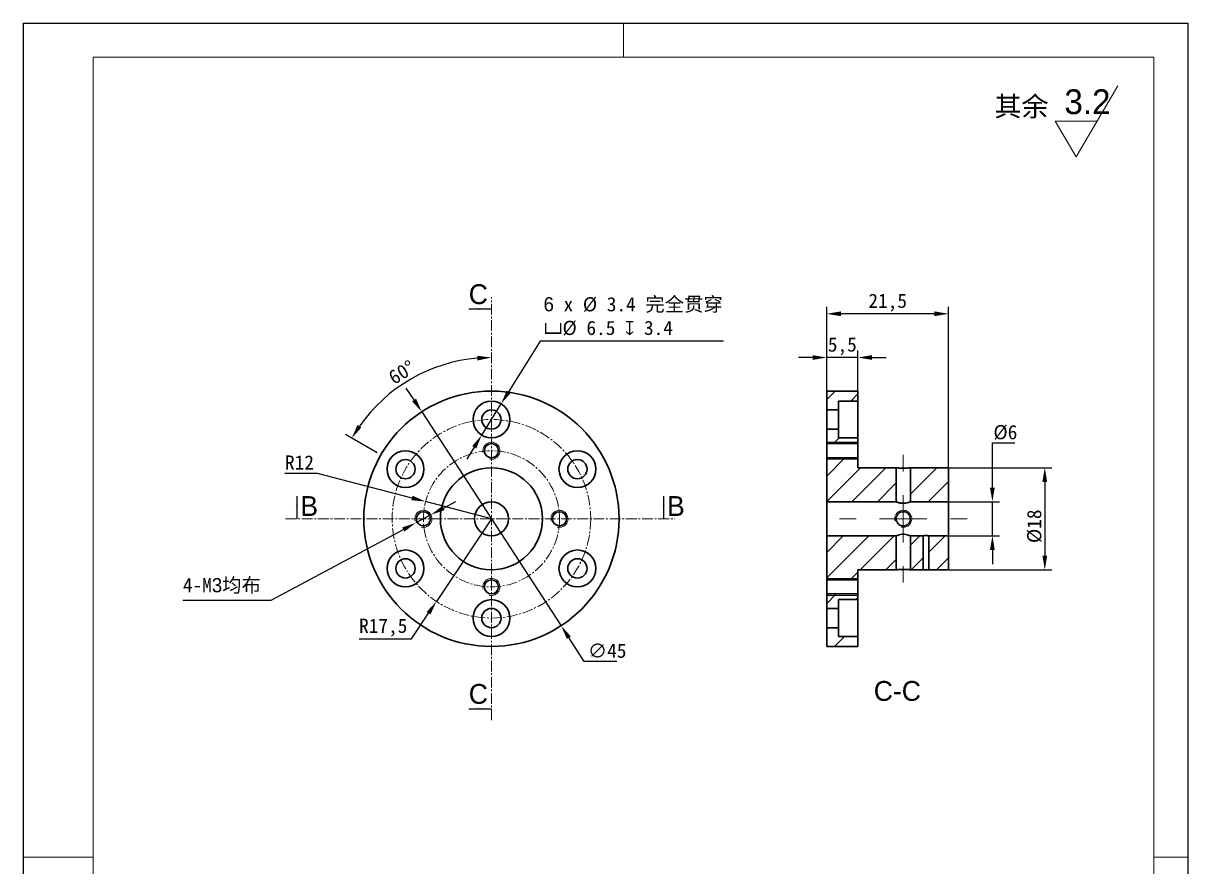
# Model space of a CAD drawing. Header units: millimetres. Extents: x 13 to 7248, y -1201 to 1478.
# Drawn here: x 6188.5 to 6393.8, y -1052.4 to -903.7 of the extents above; entities that cross this region are included whole.
import ezdxf

# ---------------------------------------------------------------- set-up
doc = ezdxf.new("R2010")
doc.units = ezdxf.units.MM
doc.header["$LTSCALE"] = 5
doc.header["$PDSIZE"] = -1
doc.linetypes.add('CENTER2', pattern=[28.575, 19.05, -3.175, 3.175, -3.175])
doc.linetypes.add('SLD-实线', pattern=[0])
doc.layers.get('0').update_dxf_attribs({"lineweight": 30})
for name, color, linetype, lineweight in [('中心线层', 1, 'CENTER2', 13), ('剖面层', 2, 'Continuous', 15), ('粗实线', 7, 'SLD-实线', 15), ('细实线层', 5, 'Continuous', 15)]:
    doc.layers.add(name, color=color, linetype=linetype, lineweight=lineweight)
for name, color, linetype in [('图框', 7, 'SLD-实线'), ('文字层', 7, 'SLD-实线'), ('标注层', 96, 'SLD-实线'), ('标注线', 4, 'SLD-实线')]:
    doc.layers.add(name, color=color, linetype=linetype)
doc.styles.add('SLDTEXTSTYLE0', font='')
doc.styles.add('SLDTEXTSTYLE3', font='', dxfattribs={"bigfont": 'bigfont'})
doc.styles.get("Standard").update_dxf_attribs({"font": ''})
doc.styles.get('SLDTEXTSTYLE0').set_extended_font_data('汉仪长仿宋体')
doc.styles.get('SLDTEXTSTYLE3').set_extended_font_data('汉仪长仿宋体')
doc.styles.get('Standard').set_extended_font_data('SimSun')
doc.dimstyles.new('ISO-25', dxfattribs={"dimtxt": 2.5, "dimasz": 2.5, "dimexe": 1.25, "dimexo": 0, "dimtad": 1, "dimtoh": 1, "dimtxsty": 'Standard', "dimcen": 2.5, "dimclrt": 256, "dimadec": 0, "dimazin": 0, "dimtfac": 1, "dimtmove": 0, "dimatfit": 3, "dimfxl": 0, "dimarcsym": 0})
pattern_1 = [(45, (6185.9975, -1199.4732), (-2.245064, 2.245064), [])]

# ---------------------------------------------------------------- blocks, each defined once
blk = doc.blocks.new('SW_SFSYMBOL_0')
at = {"color": 0, "linetype": 'SLD-实线', "lineweight": 0}
for p, q in [((8.23, -25), (37.72, 25)), ((8.23, -25), (-6.52, 0)), ((22.98, 0), (-6.52, 0))]:
    blk.add_line(p, q, dxfattribs=at)
at = {"color": 0, "linetype": 'SLD-实线', "lineweight": 0, "insert": (0, 22.56), "char_height": 17.5, "attachment_point": 1, "style": 'SLDTEXTSTYLE3'}
blk.add_mtext('3.2', dxfattribs=at)
blk = doc.blocks.new('*D645')
at = {"layer": 'Defpoints', "color": 0}
for p in [(6271.04, -952.03), (6261.31, -964.31), (6250.9, -979.4), (6260.86, -985.15), (6271.04, -1026.5)]:
    blk.add_point(p, dxfattribs=at)
at = {"layer": '标注层', "color": 0, "lineweight": -2}
blk.add_line((6250.9, -979.4), (6245.33, -976.18), dxfattribs=at)
blk.add_arc((6271.04, -991.02), 28.43, 95.04, 144.96, dxfattribs=at)
at = {"layer": '标注层', "color": 0}
for points in [[(6268.52, -962.29), (6268.56, -963.12), (6271.04, -962.59)], [(6248.11, -974.92), (6247.41, -974.48), (6246.42, -976.81)]]:
    blk.add_solid(points, dxfattribs=at)
at = {"layer": '标注层', "insert": (6252.57, -965.33), "char_height": 2.5, "attachment_point": 1, "rotation": 31.4499}
blk.add_mtext('60°', dxfattribs=at)
blk = doc.blocks.new('*D646')
at = {"layer": 'Defpoints', "color": 0}
for p in [(6272.75, -970.76), (6269.32, -976.28)]:
    blk.add_point(p, dxfattribs=at)
at = {"layer": '标注层', "color": 0, "lineweight": -2}
for p, q in [((6279.6, -959.73), (6274.07, -968.64)), ((6311.96, -959.73), (6279.6, -959.73)), ((6269.32, -976.28), (6272.75, -970.76)), ((6268, -978.41), (6266.69, -980.53))]:
    blk.add_line(p, q, dxfattribs=at)
at = {"layer": '标注层', "color": 0}
for points in [[(6273.72, -968.42), (6274.43, -968.86), (6272.75, -970.76)], [(6267.65, -978.19), (6268.36, -978.63), (6269.32, -976.28)]]:
    blk.add_solid(points, dxfattribs=at)
at = {"layer": '标注层', "insert": (6280.23, -951.95), "char_height": 2.5, "attachment_point": 1}
blk.add_mtext('{\\fMS PGothic|b0|i0|c134|p34;6} x %%C 3.4 完全贯穿\\P{\\fGDT|b0|i0|c134|p2;v}%%C 6.5 {\\fGDT|b0|i0|c134|p2;x} 3.4', dxfattribs=at)
blk = doc.blocks.new('*D647')
at = {"layer": 'Defpoints', "color": 0}
for p in [(6260.36, -990.32), (6257.72, -991.73)]:
    blk.add_point(p, dxfattribs=at)
at = {"layer": '标注层', "color": 0, "lineweight": -2}
for p, q in [((6262.57, -989.14), (6264.77, -987.96)), ((6260.36, -990.32), (6257.72, -991.73)), ((6232.18, -1005.39), (6255.51, -992.91)), ((6216.64, -1005.39), (6232.18, -1005.39))]:
    blk.add_line(p, q, dxfattribs=at)
at = {"layer": '标注层', "color": 0}
for points in [[(6262.37, -988.77), (6262.76, -989.5), (6260.36, -990.32)], [(6255.31, -992.54), (6255.71, -993.28), (6257.72, -991.73)]]:
    blk.add_solid(points, dxfattribs=at)
at = {"layer": '标注层', "insert": (6216.64, -1001.47), "char_height": 2.5, "attachment_point": 1}
blk.add_mtext('4-M{\\fMS PGothic|b0|i0|c134|p34;3}均布', dxfattribs=at)
blk = doc.blocks.new('*D648')
at = {"layer": 'Defpoints', "color": 0}
for p in [(6259.43, -987.98), (6271.04, -991.02)]:
    blk.add_point(p, dxfattribs=at)
at = {"layer": '标注层', "color": 0, "lineweight": -2}
for p, q in [((6234.64, -982.97), (6240.29, -982.97)), ((6240.29, -982.97), (6257.01, -987.35)), ((6271.04, -991.02), (6259.43, -987.98))]:
    blk.add_line(p, q, dxfattribs=at)
at = {"layer": '标注层', "color": 0}
blk.add_solid([(6257.12, -986.95), (6256.91, -987.75), (6259.43, -987.98)], dxfattribs=at)
at = {"layer": '标注层', "insert": (6234.64, -979.85), "char_height": 2.5, "attachment_point": 1}
blk.add_mtext('R12', dxfattribs=at)
blk = doc.blocks.new('*D649')
at = {"layer": 'Defpoints', "color": 0}
for p in [(6271.04, -991.02), (6261.33, -1005.59)]:
    blk.add_point(p, dxfattribs=at)
at = {"layer": '标注层', "color": 0, "lineweight": -2}
for p, q in [((6271.04, -991.02), (6261.33, -1005.59)), ((6256.94, -1012.18), (6259.95, -1007.67)), ((6247.71, -1012.18), (6256.94, -1012.18))]:
    blk.add_line(p, q, dxfattribs=at)
at = {"layer": '标注层', "color": 0}
blk.add_solid([(6259.6, -1007.44), (6260.29, -1007.9), (6261.33, -1005.59)], dxfattribs=at)
at = {"layer": '标注层', "insert": (6247.71, -1008.63), "char_height": 2.5, "attachment_point": 1}
blk.add_mtext('R17,5', dxfattribs=at)
blk = doc.blocks.new('*D650')
at = {"layer": 'Defpoints', "color": 0}
for p in [(6258.76, -972.17), (6283.32, -1009.88)]:
    blk.add_point(p, dxfattribs=at)
at = {"layer": '标注层', "color": 0, "lineweight": -2}
for p, q in [((6257.39, -970.08), (6256.03, -967.98)), ((6258.76, -972.17), (6283.32, -1009.88)), ((6287.41, -1016.16), (6284.69, -1011.97)), ((6293.14, -1016.16), (6287.41, -1016.16))]:
    blk.add_line(p, q, dxfattribs=at)
at = {"layer": '标注层', "color": 0}
for points in [[(6257.74, -969.85), (6257.04, -970.3), (6258.76, -972.17)], [(6285.03, -1011.74), (6284.34, -1012.2), (6283.32, -1009.88)]]:
    blk.add_solid(points, dxfattribs=at)
at = {"layer": '标注层', "insert": (6288.04, -1013.03), "char_height": 2.5, "attachment_point": 1}
blk.add_mtext('∅45', dxfattribs=at)
blk = doc.blocks.new('*D655')
at = {"layer": 'Defpoints', "color": 0}
for p in [(6330.15, -954.88), (6330.15, -980.27), (6351.65, -982.02)]:
    blk.add_point(p, dxfattribs=at)
at = {"layer": '标注层', "color": 0, "lineweight": -2}
for p, q in [((6330.15, -980.27), (6330.15, -953.63)), ((6351.65, -982.02), (6351.65, -953.63)), ((6349.15, -954.88), (6332.65, -954.88))]:
    blk.add_line(p, q, dxfattribs=at)
at = {"layer": '标注层', "color": 0}
for points in [[(6332.65, -954.46), (6332.65, -955.3), (6330.15, -954.88)], [(6349.15, -954.46), (6349.15, -955.3), (6351.65, -954.88)]]:
    blk.add_solid(points, dxfattribs=at)
at = {"layer": '标注层', "insert": (6340.9, -951.34), "char_height": 2.5, "attachment_point": 2}
blk.add_mtext('21,5', dxfattribs=at)
blk = doc.blocks.new('*D656')
at = {"layer": 'Defpoints', "color": 0}
for p in [(6330.15, -962.59), (6330.15, -968.52), (6335.65, -968.52)]:
    blk.add_point(p, dxfattribs=at)
at = {"layer": '标注层', "color": 0, "lineweight": -2}
for p, q in [((6327.65, -962.59), (6325.15, -962.59)), ((6330.15, -968.52), (6330.15, -961.34)), ((6335.65, -962.59), (6330.15, -962.59)), ((6335.65, -968.52), (6335.65, -961.34)), ((6338.15, -962.59), (6340.65, -962.59))]:
    blk.add_line(p, q, dxfattribs=at)
at = {"layer": '标注层', "color": 0}
for points in [[(6327.65, -962.18), (6327.65, -963.01), (6330.15, -962.59)], [(6338.15, -962.18), (6338.15, -963.01), (6335.65, -962.59)]]:
    blk.add_solid(points, dxfattribs=at)
at = {"layer": '标注层', "insert": (6332.9, -959.05), "char_height": 2.5, "attachment_point": 2}
blk.add_mtext('5,5', dxfattribs=at)
blk = doc.blocks.new('*D657')
at = {"layer": 'Defpoints', "color": 0}
for p in [(6351.65, -982.02), (6351.65, -1000.02), (6368.6, -1000.02)]:
    blk.add_point(p, dxfattribs=at)
at = {"layer": '标注层', "color": 0, "lineweight": -2}
for p, q in [((6351.65, -982.02), (6369.85, -982.02)), ((6368.6, -984.52), (6368.6, -997.52)), ((6351.65, -1000.02), (6369.85, -1000.02))]:
    blk.add_line(p, q, dxfattribs=at)
at = {"layer": '标注层', "color": 0}
for points in [[(6368.18, -984.52), (6369.02, -984.52), (6368.6, -982.02)], [(6368.18, -997.52), (6369.02, -997.52), (6368.6, -1000.02)]]:
    blk.add_solid(points, dxfattribs=at)
at = {"layer": '标注层', "insert": (6365.48, -992.34), "char_height": 2.5, "attachment_point": 2, "rotation": 90}
blk.add_mtext('%%c18', dxfattribs=at)
blk = doc.blocks.new('*D658')
at = {"layer": 'Defpoints', "color": 0}
for p in [(6351.65, -988.02), (6351.65, -994.02), (6359.36, -994.02)]:
    blk.add_point(p, dxfattribs=at)
at = {"layer": '标注层', "color": 0, "lineweight": -2}
for p, q in [((6359.36, -985.52), (6359.36, -977.62)), ((6359.36, -977.62), (6363.31, -977.62)), ((6351.65, -988.02), (6360.61, -988.02)), ((6359.36, -994.02), (6359.36, -988.02)), ((6351.65, -994.02), (6360.61, -994.02)), ((6359.36, -996.52), (6359.36, -999.02))]:
    blk.add_line(p, q, dxfattribs=at)
at = {"layer": '标注层', "color": 0}
for points in [[(6358.94, -985.52), (6359.78, -985.52), (6359.36, -988.02)], [(6358.94, -996.52), (6359.78, -996.52), (6359.36, -994.02)]]:
    blk.add_solid(points, dxfattribs=at)
at = {"layer": '标注层', "insert": (6361.65, -974.5), "char_height": 2.5, "attachment_point": 2}
blk.add_mtext('%%c6', dxfattribs=at)
blk = doc.blocks.new('SW_CENTERMARKSYMBOL_3')
at = {"color": 0, "linetype": 'SLD-实线', "lineweight": 0}
for p, q in [((0, 8.33), (0, 11.25)), ((0, 0), (0, 4.17)), ((-8.33, 0), (-11.25, 0)), ((0, 0), (-4.17, 0)), ((0, 0), (0, -4.17)), ((0, 0), (4.17, 0)), ((8.33, 0), (11.25, 0)), ((0, -8.33), (0, -11.25))]:
    blk.add_line(p, q, dxfattribs=at)

msp = doc.modelspace()

# ---------------------------------------------------------------- hatches: boundary and pattern name
at = {"layer": '剖面层'}
h = msp.add_hatch(dxfattribs=at)
h.set_pattern_fill('ANSI31', color=256, style=0)
h.set_pattern_definition(pattern_1)
h.paths.add_polyline_path([(6335.6468, -968.5232), (6330.1468, -968.5232), (6330.1468, -971.8232), (6332.2468, -971.8232), (6332.2468, -970.2732), (6335.6468, -970.2732)], flags=0)
h = msp.add_hatch(dxfattribs=at)
h.set_pattern_fill('ANSI31', color=256, style=0)
h.set_pattern_definition(pattern_1)
h.paths.add_polyline_path([(6332.2468, -976.7732), (6332.2468, -975.2232), (6330.1468, -975.2232), (6330.1468, -977.7732), (6335.6468, -977.7732), (6335.6468, -976.7732)], flags=0)
h = msp.add_hatch(dxfattribs=at)
h.set_pattern_fill('ANSI31', color=256, style=0)
h.set_pattern_definition(pattern_1)
h.paths.add_polyline_path([(6342.3968, -982.0232), (6335.6468, -982.0232), (6335.6468, -980.2732), (6330.1468, -980.2732), (6330.1468, -988.0232), (6342.3968, -988.0232)], flags=0)
h = msp.add_hatch(dxfattribs=at)
h.set_pattern_fill('ANSI31', color=256, style=0)
h.set_pattern_definition(pattern_1)
h.paths.add_polyline_path([(6351.6468, -982.0232), (6344.8968, -982.0232), (6344.8968, -988.0232), (6351.6468, -988.0232)], flags=0)
h = msp.add_hatch(dxfattribs=at)
h.set_pattern_fill('ANSI31', color=256, style=0)
h.set_pattern_definition(pattern_1)
h.paths.add_polyline_path([(6335.6468, -1000.0232), (6342.3968, -1000.0232), (6342.3968, -994.0232), (6330.1468, -994.0232), (6330.1468, -1001.7732), (6335.6468, -1001.7732)], flags=0)
h = msp.add_hatch(dxfattribs=at)
h.set_pattern_fill('ANSI31', color=256, style=0)
h.set_pattern_definition(pattern_1)
h.paths.add_polyline_path([(6347.1468, -994.0232), (6344.8968, -994.0232), (6344.8968, -1000.0232), (6347.1468, -1000.0232)], flags=0)
h = msp.add_hatch(dxfattribs=at)
h.set_pattern_fill('ANSI31', color=256, style=0)
h.set_pattern_definition(pattern_1)
h.paths.add_polyline_path([(6348.1468, -1000.0232), (6351.6468, -1000.0232), (6351.6468, -994.0232), (6348.1468, -994.0232)], flags=0)
h = msp.add_hatch(dxfattribs=at)
h.set_pattern_fill('ANSI31', color=256, style=0)
h.set_pattern_definition(pattern_1)
h.paths.add_polyline_path([(6330.1468, -1004.2732), (6330.1468, -1006.8232), (6332.2468, -1006.8232), (6332.2468, -1005.2732), (6335.6468, -1005.2732), (6335.6468, -1004.2732)], flags=0)
h = msp.add_hatch(dxfattribs=at)
h.set_pattern_fill('ANSI31', color=256, style=0)
h.set_pattern_definition(pattern_1)
h.paths.add_polyline_path([(6330.1468, -1013.5232), (6335.6468, -1013.5232), (6335.6468, -1011.7732), (6332.2468, -1011.7732), (6332.2468, -1010.2232), (6330.1468, -1010.2232)], flags=0)

# ---------------------------------------------------------------- linework, layer by layer
for p, q in [((6330.1468, -968.5232), (6335.6468, -968.5232)), ((6330.1468, -971.8232), (6330.1468, -968.5232)), ((6335.6468, -968.5232), (6335.6468, -970.2732)), ((6332.2468, -970.2732), (6335.6468, -970.2732)), ((6332.2468, -971.8232), (6332.2468, -970.2732)), ((6335.6468, -976.7732), (6335.6468, -970.2732)), ((6330.1468, -971.8232), (6332.2468, -971.8232)), ((6330.1468, -975.2232), (6330.1468, -971.8232)), ((6332.2468, -975.2232), (6332.2468, -971.8232)), ((6332.2468, -975.2232), (6330.1468, -975.2232)), ((6330.1468, -977.7732), (6330.1468, -975.2232)), ((6332.2468, -976.7732), (6332.2468, -975.2232)), ((6335.6468, -976.7732), (6332.2468, -976.7732)), ((6335.6468, -976.7732), (6335.6468, -977.7732)), ((6330.1468, -977.7732), (6335.6468, -977.7732)), ((6330.1468, -977.7732), (6330.1468, -980.2732)), ((6335.6468, -980.2732), (6335.6468, -977.7732)), ((6335.6468, -980.2732), (6330.1468, -980.2732)), ((6330.1468, -988.0232), (6330.1468, -980.2732)), ((6335.6468, -980.2732), (6335.6468, -982.0232)), ((6335.6468, -982.0232), (6342.3968, -982.0232)), ((6342.3968, -988.0232), (6342.3968, -982.0232)), ((6344.8968, -982.0232), (6344.8968, -988.0232)), ((6344.8968, -982.0232), (6351.6468, -982.0232)), ((6351.6468, -982.0232), (6351.6468, -988.0232)), ((6330.1468, -988.0232), (6330.1468, -994.0232)), ((6342.3968, -988.0232), (6330.1468, -988.0232)), ((6351.6468, -988.0232), (6344.8968, -988.0232)), ((6351.6468, -988.0232), (6351.6468, -994.0232)), ((6330.1468, -994.0232), (6342.3968, -994.0232)), ((6330.1468, -1001.7732), (6330.1468, -994.0232)), ((6342.3968, -1000.0232), (6342.3968, -994.0232)), ((6344.8968, -994.0232), (6347.1468, -994.0232)), ((6344.8968, -994.0232), (6344.8968, -1000.0232)), ((6347.1468, -1000.0232), (6347.1468, -994.0232)), ((6348.1468, -994.0232), (6351.6468, -994.0232)), ((6348.1468, -994.0232), (6348.1468, -1000.0232)), ((6351.6468, -994.0232), (6351.6468, -1000.0232)), ((6330.1468, -1001.7732), (6330.1468, -1004.2732)), ((6330.1468, -1001.7732), (6335.6468, -1001.7732)), ((6342.3968, -1000.0232), (6335.6468, -1000.0232)), ((6335.6468, -1000.0232), (6335.6468, -1001.7732)), ((6335.6468, -1004.2732), (6335.6468, -1001.7732)), ((6347.1468, -1000.0232), (6344.8968, -1000.0232)), ((6351.6468, -1000.0232), (6348.1468, -1000.0232)), ((6335.6468, -1004.2732), (6330.1468, -1004.2732)), ((6330.1468, -1006.8232), (6330.1468, -1004.2732)), ((6332.2468, -1005.2732), (6335.6468, -1005.2732)), ((6332.2468, -1006.8232), (6332.2468, -1005.2732)), ((6335.6468, -1004.2732), (6335.6468, -1005.2732)), ((6335.6468, -1011.7732), (6335.6468, -1005.2732)), ((6330.1468, -1006.8232), (6332.2468, -1006.8232)), ((6330.1468, -1010.2232), (6330.1468, -1006.8232)), ((6332.2468, -1010.2232), (6332.2468, -1006.8232)), ((6332.2468, -1010.2232), (6330.1468, -1010.2232)), ((6330.1468, -1013.5232), (6330.1468, -1010.2232)), ((6332.2468, -1011.7732), (6332.2468, -1010.2232)), ((6335.6468, -1011.7732), (6332.2468, -1011.7732)), ((6335.6468, -1011.7732), (6335.6468, -1013.5232)), ((6335.6468, -1013.5232), (6330.1468, -1013.5232))]:
    msp.add_line(p, q)
for centre, radius in [((6271.0381, -991.0232), 22.5), ((6271.0381, -973.5232), 3.25), ((6271.0381, -973.5232), 1.7), ((6255.8827, -982.2732), 3.25), ((6271.0381, -979.0232), 1.25), ((6286.1936, -982.2732), 3.25), ((6255.8827, -982.2732), 1.7), ((6286.1936, -982.2732), 1.7), ((6271.0381, -991.0232), 9), ((6271.0381, -991.0232), 3), ((6259.0381, -991.0232), 1.25), ((6283.0381, -991.0232), 1.25), ((6255.8827, -999.7732), 3.25), ((6286.1936, -999.7732), 3.25), ((6255.8827, -999.7732), 1.7), ((6286.1936, -999.7732), 1.7), ((6271.0381, -1003.0232), 1.25), ((6271.0381, -1008.5232), 3.25), ((6271.0381, -1008.5232), 1.7)]:
    msp.add_circle(centre, radius)
for points, knots in [([(6344.8968, -982.0232), (6344.8968, -982.0232), (6344.8642, -982.0278), (6344.7386, -982.044), (6344.6457, -982.0553), (6344.4153, -982.078), (6344.276, -982.0895), (6343.9752, -982.1056), (6343.8106, -982.1104), (6343.5657, -982.1104), (6343.4827, -982.1092), (6343.3223, -982.1048), (6343.2444, -982.1016), (6343.0172, -982.0894), (6342.8796, -982.0782), (6342.6465, -982.0552), (6342.5548, -982.0439), (6342.4607, -982.0319), (6342.4371, -982.0287), (6342.405, -982.0243), (6342.3968, -982.0232), (6342.3968, -982.0232)], [0, 0, 0, 0, 0.125, 0.125, 0.25, 0.25, 0.375, 0.375, 0.5, 0.5, 0.5625, 0.5625, 0.625, 0.625, 0.75, 0.75, 0.875, 0.875, 0.9375, 0.9375, 1, 1, 1, 1]), ([(6342.3968, -988.0232), (6342.3968, -988.0232), (6342.4302, -988.0375), (6342.5566, -988.0867), (6342.6486, -988.1211), (6342.8213, -988.1743), (6342.8836, -988.1919), (6343.0177, -988.2251), (6343.0905, -988.2408), (6343.2411, -988.267), (6343.319, -988.2775), (6343.4803, -988.2921), (6343.5641, -988.296), (6343.8113, -988.296), (6343.9773, -988.28), (6344.2784, -988.2277), (6344.4154, -988.1919), (6344.6451, -988.1211), (6344.7365, -988.0869), (6344.8639, -988.0373), (6344.8968, -988.0232), (6344.8968, -988.0232)], [0, 0, 0, 0, 0.125, 0.125, 0.25, 0.25, 0.3125, 0.3125, 0.375, 0.375, 0.4375, 0.4375, 0.5, 0.5, 0.625, 0.625, 0.75, 0.75, 0.875, 0.875, 1, 1, 1, 1]), ([(6343.6468, -992.2732), (6343.7305, -992.2732), (6343.8124, -992.2649), (6343.9734, -992.2325), (6344.0532, -992.2081), (6344.2794, -992.1136), (6344.4166, -992.0212), (6344.6444, -991.7935), (6344.7372, -991.6557), (6344.8628, -991.3555), (6344.8967, -991.1899), (6344.8969, -990.942), (6344.8886, -990.8582), (6344.8563, -990.6969), (6344.8323, -990.6183), (6344.737, -990.3897), (6344.6448, -990.2534), (6344.4163, -990.0249), (6344.2789, -989.9326), (6343.9792, -989.8072), (6343.813, -989.7734), (6343.4838, -989.7729), (6343.3179, -989.8061), (6343.0154, -989.932), (6342.8787, -990.0237), (6342.706, -990.1961), (6342.6548, -990.2584), (6342.5645, -990.3926), (6342.5252, -990.4655), (6342.4621, -990.6164), (6342.438, -990.6944), (6342.4054, -990.8559), (6342.3969, -990.9397), (6342.3967, -991.1871), (6342.4302, -991.3533), (6342.5559, -991.6548), (6342.6481, -991.7922), (6342.8776, -992.0217), (6343.0128, -992.113), (6343.3173, -992.2402), (6343.4796, -992.2732), (6343.6468, -992.2732)], [0, 0, 0, 0, 0.03125, 0.03125, 0.0625, 0.0625, 0.125, 0.125, 0.1875, 0.1875, 0.25, 0.25, 0.28125, 0.28125, 0.3125, 0.3125, 0.375, 0.375, 0.4375, 0.4375, 0.5, 0.5, 0.5625, 0.5625, 0.625, 0.625, 0.65625, 0.65625, 0.6875, 0.6875, 0.71875, 0.71875, 0.75, 0.75, 0.8125, 0.8125, 0.875, 0.875, 0.9375, 0.9375, 1, 1, 1, 1]), ([(6344.8968, -994.0232), (6344.8968, -994.0232), (6344.8884, -994.0196), (6344.856, -994.0063), (6344.8319, -993.9965), (6344.7364, -993.9593), (6344.644, -993.9249), (6344.4153, -993.8544), (6344.2778, -993.8185), (6343.9779, -993.7664), (6343.8118, -993.7504), (6343.4826, -993.7503), (6343.3168, -993.7662), (6343.0144, -993.8187), (6342.8778, -993.8546), (6342.7053, -993.9078), (6342.6542, -993.9251), (6342.564, -993.9571), (6342.5247, -993.972), (6342.4617, -993.9966), (6342.4378, -994.0063), (6342.4052, -994.0196), (6342.3968, -994.0232), (6342.3968, -994.0232)], [0, 0, 0, 0, 0.0625, 0.0625, 0.125, 0.125, 0.25, 0.25, 0.375, 0.375, 0.5, 0.5, 0.625, 0.625, 0.75, 0.75, 0.8125, 0.8125, 0.875, 0.875, 0.9375, 0.9375, 1, 1, 1, 1]), ([(6348.1468, -994.0232), (6348.1468, -994.0232), (6348.0924, -994.0132), (6347.9084, -993.9913), (6347.7789, -993.9812), (6347.5141, -993.9812), (6347.385, -993.9914), (6347.201, -994.0132), (6347.1468, -994.0232), (6347.1468, -994.0232)], [0, 0, 0, 0, 0.25, 0.25, 0.5, 0.5, 0.75, 0.75, 1, 1, 1, 1]), ([(6342.3968, -1000.0232), (6342.3968, -1000.0232), (6342.405, -1000.022), (6342.4371, -1000.0176), (6342.4607, -1000.0145), (6342.5549, -1000.0024), (6342.6466, -999.9911), (6342.8798, -999.9681), (6343.0174, -999.9569), (6343.2444, -999.9447), (6343.3223, -999.9415), (6343.4827, -999.9371), (6343.5656, -999.9359), (6343.8105, -999.9359), (6343.9752, -999.9407), (6344.2761, -999.9568), (6344.4153, -999.9683), (6344.5882, -999.9853), (6344.641, -999.9911), (6344.7316, -1000.0016), (6344.77, -1000.0064), (6344.8643, -1000.0185), (6344.8968, -1000.0232), (6344.8968, -1000.0232)], [0, 0, 0, 0, 0.0625, 0.0625, 0.125, 0.125, 0.25, 0.25, 0.375, 0.375, 0.4375, 0.4375, 0.5, 0.5, 0.625, 0.625, 0.75, 0.75, 0.8125, 0.8125, 0.875, 0.875, 1, 1, 1, 1]), ([(6347.1468, -1000.0232), (6347.1468, -1000.0232), (6347.201, -1000.0198), (6347.3856, -1000.0126), (6347.5151, -1000.0093), (6347.7794, -1000.0093), (6347.9085, -1000.0126), (6348.0928, -1000.0198), (6348.1468, -1000.0232), (6348.1468, -1000.0232)], [0, 0, 0, 0, 0.25, 0.25, 0.5, 0.5, 0.75, 0.75, 1, 1, 1, 1])]:
    msp.add_open_spline(points, degree=3, knots=knots)
at = {"layer": '中心线层', "ltscale": 0.02}
for p, q in [((6271.0381, -1026.4963), (6271.0381, -952.0295)), ((6234.7348, -991.0232), (6303.3896, -991.0232))]:
    msp.add_line(p, q, dxfattribs=at)
for radius in [17.5, 12]:
    msp.add_circle((6271.0381, -991.0232), radius, dxfattribs=at)
at = {"layer": '图框'}
for p, q in [((6188.4975, -903.6732), (6393.7975, -903.6732)), ((6188.4975, -903.6732), (6188.4975, -1197.9732)), ((6393.7975, -903.6732), (6393.7975, -1197.9732))]:
    msp.add_line(p, q, dxfattribs=at)
at = {"layer": '标注线'}
for p, q in [((6267.0381, -954.0295), (6271.0381, -954.0295)), ((6236.7348, -987.0232), (6236.7348, -991.0232)), ((6301.3896, -987.0232), (6301.3896, -991.0232)), ((6267.0381, -1024.4963), (6271.0381, -1024.4963))]:
    msp.add_line(p, q, dxfattribs=at)
for points in [[(6271.0381, -954.0295), (6268.4381, -953.8295), (6268.4381, -954.2295)], [(6236.7348, -991.0232), (6236.9348, -988.4232), (6236.5348, -988.4232)], [(6301.3896, -991.0232), (6301.5896, -988.4232), (6301.1896, -988.4232)], [(6271.0381, -1024.4963), (6268.4381, -1024.2963), (6268.4381, -1024.6963)]]:
    msp.add_solid(points, dxfattribs=at)
at = {"layer": '粗实线'}
for p, q in [((6294.2975, -909.6732), (6294.2975, -903.6732)), ((6200.7975, -909.6732), (6387.7975, -909.6732)), ((6200.7975, -909.6732), (6200.7975, -1191.6732)), ((6387.7975, -909.6732), (6387.7975, -1191.6732)), ((6200.7975, -1050.6732), (6188.4975, -1050.6732)), ((6387.7975, -1050.6732), (6393.7975, -1050.6732))]:
    msp.add_line(p, q, dxfattribs=at)
at = {"layer": '细实线层'}
for p, q in [((6330.1468, -977.5232), (6335.6468, -977.5232)), ((6330.1468, -980.5232), (6335.6468, -980.5232)), ((6330.1468, -1001.5232), (6335.6468, -1001.5232)), ((6330.1468, -1004.5232), (6335.6468, -1004.5232))]:
    msp.add_line(p, q, dxfattribs=at)
for centre in [(6271.0381, -979.0232), (6259.0381, -991.0232), (6283.0381, -991.0232), (6343.6468, -991.0232), (6343.6468, -991.0232), (6271.0381, -1003.0232)]:
    msp.add_arc(centre, 1.5, 255, 195, dxfattribs=at)

# ---------------------------------------------------------------- block references
at = {"layer": '中心线层'}
msp.add_blockref('SW_CENTERMARKSYMBOL_3', (6343.6468, -991.0232), dxfattribs=at)
at = {"layer": '文字层', "xscale": 0.25, "yscale": 0.25, "zscale": 0.25}
msp.add_blockref('SW_SFSYMBOL_0', (6372.0528, -920.956), dxfattribs=at)

# ---------------------------------------------------------------- texts
at = {"layer": '文字层', "insert": (6359.712, -916.5711), "char_height": 3.5, "attachment_point": 1, "style": 'SLDTEXTSTYLE0'}
msp.add_mtext('其余', dxfattribs=at)
at = {"layer": '标注层', "insert": (6342.6019, -1019.617), "char_height": 3.5, "attachment_point": 2, "style": 'SLDTEXTSTYLE3'}
msp.add_mtext('C-C', dxfattribs=at)
at = {"layer": '标注线', "char_height": 3.5, "attachment_point": 1, "style": 'SLDTEXTSTYLE3'}
for s, insert in [('C', (6267.0381, -949.6782)), ('B', (6237.344, -987.0232)), ('B', (6301.9988, -987.0232)), ('C', (6267.0381, -1020.1449))]:
    msp.add_mtext(s, dxfattribs=dict(at, insert=insert))

# ---------------------------------------------------------------- dimensions: what is measured, and where the dimension line sits
at = {"layer": '标注层'}
dim = msp.add_angular_dim_2l(base=(6261.3147, -964.3082), line1=((6271.0381, -1026.4963), (6271.0381, -952.0295)), line2=((6250.903, -979.3982), (6260.8623, -985.1482)), dimstyle='ISO-25', dxfattribs=at)
dim.commit()
dim.dimension.update_dxf_attribs({"geometry": '*D645', "text_midpoint": (6256.205, -966.7701), "dimtype": 162})
for p1, p2, text, picture, middle in [((6269.3237, -976.2842), (6272.7525, -970.7621), '{\\fMS PGothic|b0|i0|c134|p34;6} x %%C 3.4 完全贯穿\\P{\\fGDT|b0|i0|c134|p2;v}%%C 6.5 {\\fGDT|b0|i0|c134|p2;x} 3.4', '*D646', (6296.0926, -959.7307)), ((6260.3608, -990.3158), (6257.7154, -991.7305), '4-M{\\fMS PGothic|b0|i0|c134|p34;3}均布', '*D647', (6223.6482, -1005.3871))]:
    dim = msp.add_diameter_dim_2p(p1=p1, p2=p2, text=text, dimstyle='ISO-25', dxfattribs=at)
    dim.commit()
    dim.dimension.update_dxf_attribs({"geometry": picture, "text_midpoint": middle, "dimtype": 163})
for base, p1, p2, picture, middle in [((6330.1468, -954.8805), (6351.6468, -982.0232), (6330.1468, -980.2732), '*D655', (6340.8968, -954.8805)), ((6330.1468, -962.5928), (6335.6468, -968.5232), (6330.1468, -968.5232), '*D656', (6332.8968, -962.5928))]:
    dim = msp.add_linear_dim(base=base, p1=p1, p2=p2, dimstyle='ISO-25', dxfattribs=at)
    dim.commit()
    dim.dimension.update_dxf_attribs({"geometry": picture, "text_midpoint": middle, "dimtype": 160})
dim = msp.add_diameter_dim_2p(p1=(6258.7559, -972.1712), p2=(6283.3203, -1009.8751), dimstyle='ISO-25', dxfattribs=at)
dim.commit()
dim.dimension.update_dxf_attribs({"geometry": '*D650', "text_midpoint": (6290.5889, -1014.2841)})
for base, p1, p2, picture, middle in [((6359.3598, -994.0232), (6351.6468, -988.0232), (6351.6468, -994.0232), '*D658', (6361.6468, -977.6232)), ((6368.6005, -1000.0232), (6351.6468, -982.0232), (6351.6468, -1000.0232), '*D657', (6368.6005, -992.3407))]:
    dim = msp.add_linear_dim(base=base, p1=p1, p2=p2, angle=90, text='%%c<>', dimstyle='ISO-25', dxfattribs=at)
    dim.commit()
    dim.dimension.update_dxf_attribs({"geometry": picture, "text_midpoint": middle, "dimtype": 160})
dim = msp.add_radius_dim(center=(6271.0381, -991.0232), mpoint=(6259.4295, -987.9835), dimstyle='ISO-25', dxfattribs=at)
dim.commit()
dim.dimension.update_dxf_attribs({"geometry": '*D648', "text_midpoint": (6240.2938, -982.9728), "dimtype": 164})
dim = msp.add_radius_dim(center=(6271.0381, -991.0232), mpoint=(6261.3341, -1005.5862), dimstyle='ISO-25', dxfattribs=at)
dim.commit()
dim.dimension.update_dxf_attribs({"geometry": '*D649', "text_midpoint": (6252.0162, -1010.0917)})

doc.saveas('drawing.dxf')
